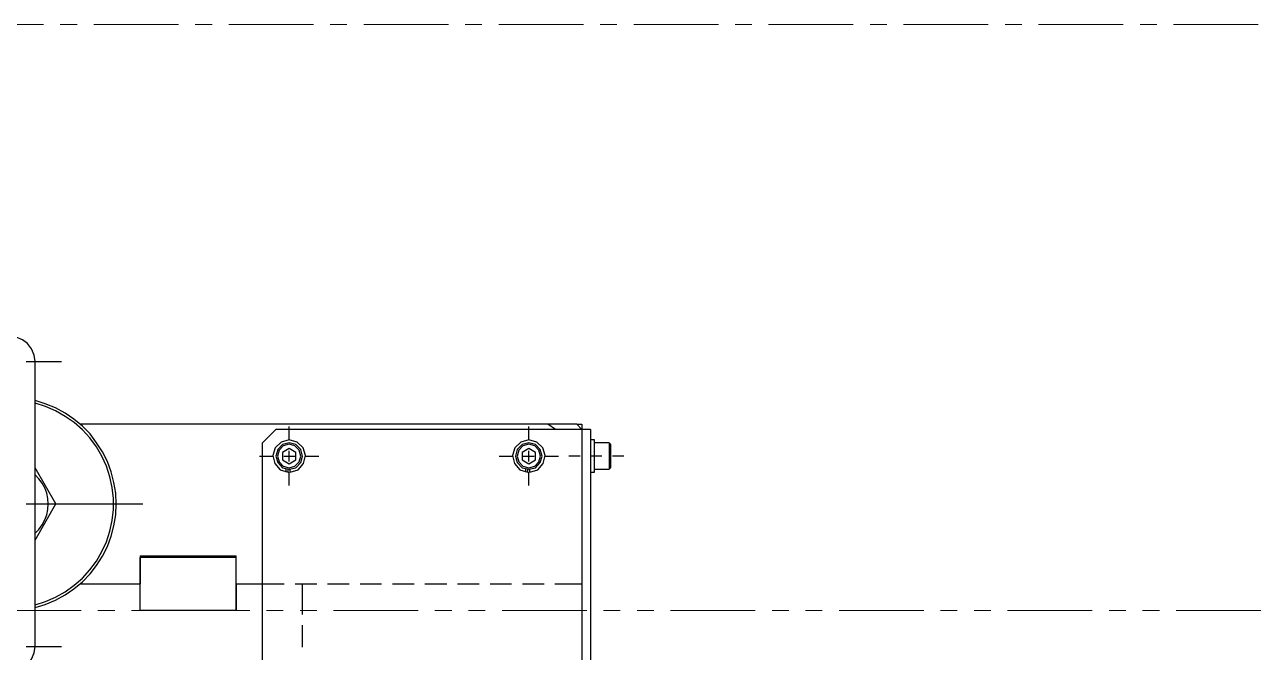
# Model space of a CAD drawing. Header units: millimetres. Extents: x -211 to 45495, y 24 to 52952.
# Drawn here: x 9934.4 to 10396, y 40629.8 to 40865.5 of the extents above; entities that cross this region are included whole.
import ezdxf

# ---------------------------------------------------------------- set-up
doc = ezdxf.new("R2010")
doc.units = ezdxf.units.MM
doc.linetypes.add('CENTER', pattern=[50.7, 31.8, -6.3, 6.3, -6.3])
doc.linetypes.add('PHANTOM', pattern=[63.3, 31.8, -6.3, 6.3, -6.3, 6.3, -6.3])
doc.layers.add('Layer2', color=7, linetype='Continuous')

# ---------------------------------------------------------------- blocks, each defined once
blk = doc.blocks.new('BLKF1928')
at = {"layer": 'Layer2', "color": 7, "linetype": 'Continuous', "lineweight": 25}
for p, q in [((9945.95, 40721.62), (9942.16, 40723.17)), ((9949.57, 40719.64), (9945.95, 40721.62)), ((9952.93, 40717.4), (9949.57, 40719.64)), ((9956.11, 40714.73), (9952.93, 40717.4)), ((9958.96, 40711.8), (9956.11, 40714.73)), ((9961.45, 40708.53), (9958.96, 40711.8)), ((9963.69, 40705.08), (9961.45, 40708.53)), ((9965.5, 40701.47), (9963.69, 40705.08)), ((9966.88, 40697.59), (9965.5, 40701.47)), ((9967.91, 40693.63), (9966.88, 40697.59)), ((9968.6, 40689.58), (9967.91, 40693.63)), ((9968.77, 40685.54), (9968.6, 40689.58)), ((9968.6, 40681.4), (9968.77, 40685.54)), ((9966.88, 40673.39), (9967.91, 40677.35)), ((9967.91, 40677.35), (9968.6, 40681.4)), ((9965.5, 40669.6), (9966.88, 40673.39)), ((9963.69, 40665.9), (9965.5, 40669.6)), ((9961.45, 40662.46), (9963.69, 40665.9)), ((9956.11, 40656.26), (9958.96, 40659.27)), ((9958.96, 40659.27), (9961.45, 40662.46)), ((9952.93, 40653.67), (9956.11, 40656.26)), ((9945.95, 40649.37), (9949.57, 40651.35)), ((9949.57, 40651.35), (9952.93, 40653.67)), ((9938.29, 40646.61), (9942.16, 40647.82)), ((9942.16, 40647.82), (9945.95, 40649.37))]:
    blk.add_line(p, q, dxfattribs=at)
blk = doc.blocks.new('BLKF1930')
at = {"layer": 'Layer2', "color": 7, "linetype": 'Continuous', "lineweight": 25}
for p, q in [((9946.04, 40720.5), (9942.25, 40722.13)), ((9949.66, 40718.43), (9946.04, 40720.5)), ((9953.01, 40716.11), (9949.66, 40718.43)), ((9956.11, 40713.35), (9953.01, 40716.11)), ((9958.87, 40710.34), (9956.11, 40713.35)), ((9961.37, 40706.98), (9958.87, 40710.34)), ((9963.43, 40703.45), (9961.37, 40706.98)), ((9965.16, 40699.66), (9963.43, 40703.45)), ((9966.45, 40695.7), (9965.16, 40699.66)), ((9967.31, 40691.65), (9966.45, 40695.7)), ((9967.74, 40687.6), (9967.31, 40691.65)), ((9967.74, 40683.47), (9967.74, 40687.6)), ((9967.31, 40679.34), (9967.74, 40683.47)), ((9966.45, 40675.29), (9967.31, 40679.34)), ((9965.16, 40671.33), (9966.45, 40675.29)), ((9963.43, 40667.62), (9965.16, 40671.33)), ((9958.87, 40660.73), (9961.37, 40664.01)), ((9961.37, 40664.01), (9963.43, 40667.62)), ((9956.11, 40657.63), (9958.87, 40660.73)), ((9949.66, 40652.55), (9953.01, 40654.97)), ((9953.01, 40654.97), (9956.11, 40657.63)), ((9942.25, 40648.94), (9946.04, 40650.49)), ((9946.04, 40650.49), (9949.66, 40652.55)), ((9938.29, 40647.65), (9942.25, 40648.94))]:
    blk.add_line(p, q, dxfattribs=at)
blk = doc.blocks.new('BLKF1931')
at = {"layer": 'Layer2', "color": 7, "linetype": 'Continuous', "lineweight": 25}
for p, q in [((9940.96, 40693.37), (9939.75, 40695.01)), ((9941.99, 40691.56), (9940.96, 40693.37)), ((9942.68, 40689.58), (9941.99, 40691.56)), ((9943.11, 40687.6), (9942.68, 40689.58)), ((9943.28, 40685.54), (9943.11, 40687.6)), ((9942.68, 40681.4), (9943.11, 40683.47)), ((9943.11, 40683.47), (9943.28, 40685.54)), ((9939.75, 40675.98), (9940.96, 40677.7)), ((9940.96, 40677.7), (9941.99, 40679.51)), ((9941.99, 40679.51), (9942.68, 40681.4)), ((9938.29, 40674.51), (9939.75, 40675.98))]:
    blk.add_line(p, q, dxfattribs=at)
blk = doc.blocks.new('BLKF1933')
at = {"layer": 'Layer2', "color": 7, "linetype": 'Continuous', "lineweight": 25}
for p, q in [((9923.99, 40747.19), (9922.1, 40745.73)), ((9926.32, 40748.14), (9923.99, 40747.19)), ((9928.82, 40748.49), (9926.32, 40748.14)), ((9931.23, 40748.14), (9928.82, 40748.49)), ((9933.55, 40747.19), (9931.23, 40748.14)), ((9935.53, 40745.73), (9933.55, 40747.19)), ((9920.55, 40743.75), (9919.6, 40741.42)), ((9922.1, 40745.73), (9920.55, 40743.75)), ((9937, 40743.75), (9935.53, 40745.73)), ((9937.94, 40741.42), (9937, 40743.75)), ((9938.29, 40739.01), (9937.94, 40741.42))]:
    blk.add_line(p, q, dxfattribs=at)
blk = doc.blocks.new('BLKF1934')
at = {"layer": 'Layer2', "color": 7, "linetype": 'Continuous', "lineweight": 25}
for p, q in [((9919.26, 40631.97), (9919.6, 40629.56)), ((9937.94, 40629.56), (9938.29, 40631.97)), ((9919.6, 40629.56), (9920.55, 40627.24)), ((9920.55, 40627.24), (9922.1, 40625.26)), ((9935.53, 40625.26), (9937, 40627.24)), ((9937, 40627.24), (9937.94, 40629.56)), ((9922.1, 40625.26), (9923.99, 40623.79)), ((9923.99, 40623.79), (9926.32, 40622.84)), ((9926.32, 40622.84), (9928.82, 40622.5)), ((9928.82, 40622.5), (9931.23, 40622.84)), ((9931.23, 40622.84), (9933.55, 40623.79)), ((9933.55, 40623.79), (9935.53, 40625.26))]:
    blk.add_line(p, q, dxfattribs=at)
blk = doc.blocks.new('BLKF2139')
at = {"layer": 'Layer2', "color": 7, "linetype": 'Continuous', "lineweight": 25}
for p, q in [((10126.28, 40704.91), (10123.78, 40706.38)), ((10123.78, 40700.61), (10126.28, 40702.07)), ((10126.28, 40702.07), (10126.28, 40704.91))]:
    blk.add_line(p, q, dxfattribs=at)
blk = doc.blocks.new('BLKF2140')
at = {"layer": 'Layer2', "color": 7, "linetype": 'Continuous', "lineweight": 25}
for p, q in [((10119.99, 40705.69), (10119.39, 40703.53)), ((10121.54, 40707.32), (10119.99, 40705.69)), ((10123.78, 40707.93), (10121.54, 40707.32)), ((10126.02, 40707.32), (10123.78, 40707.93)), ((10127.57, 40705.69), (10126.02, 40707.32)), ((10128.17, 40703.53), (10127.57, 40705.69)), ((10119.39, 40703.53), (10119.99, 40701.29)), ((10119.99, 40701.29), (10121.54, 40699.66)), ((10126.02, 40699.66), (10127.57, 40701.29)), ((10121.54, 40699.66), (10123.78, 40699.14)), ((10123.78, 40699.14), (10126.02, 40699.66))]:
    blk.add_line(p, q, dxfattribs=at)
blk = doc.blocks.new('BLKF2141')
at = {"layer": 'Layer2', "color": 7, "linetype": 'Continuous', "lineweight": 25}
for p, q in [((10119.47, 40706.03), (10118.78, 40703.53)), ((10121.28, 40707.84), (10119.47, 40706.03)), ((10123.78, 40708.53), (10121.28, 40707.84)), ((10126.28, 40707.84), (10123.78, 40708.53)), ((10128.08, 40706.03), (10126.28, 40707.84)), ((10128.77, 40703.53), (10128.08, 40706.03)), ((10118.78, 40703.53), (10119.47, 40701.04)), ((10119.47, 40701.04), (10121.28, 40699.14)), ((10126.28, 40699.14), (10128.08, 40701.04)), ((10121.28, 40699.14), (10123.78, 40698.54)), ((10123.78, 40698.54), (10126.28, 40699.14))]:
    blk.add_line(p, q, dxfattribs=at)
blk = doc.blocks.new('BLKF2146')
at = {"layer": 'Layer2', "color": 7, "linetype": 'Continuous', "lineweight": 25}
for p, q in [((10029.48, 40706.03), (10028.8, 40703.53)), ((10031.29, 40707.84), (10029.48, 40706.03)), ((10033.79, 40708.53), (10031.29, 40707.84)), ((10036.29, 40707.84), (10033.79, 40708.53)), ((10038.1, 40706.03), (10036.29, 40707.84)), ((10038.78, 40703.53), (10038.1, 40706.03)), ((10028.8, 40703.53), (10029.48, 40701.04)), ((10029.48, 40701.04), (10031.29, 40699.14)), ((10036.29, 40699.14), (10038.1, 40701.04)), ((10031.29, 40699.14), (10033.79, 40698.54)), ((10033.79, 40698.54), (10036.29, 40699.14))]:
    blk.add_line(p, q, dxfattribs=at)
blk = doc.blocks.new('BLKF2147')
at = {"layer": 'Layer2', "color": 7, "linetype": 'Continuous', "lineweight": 25}
for p, q in [((10030, 40705.69), (10029.4, 40703.53)), ((10031.55, 40707.32), (10030, 40705.69)), ((10033.79, 40707.93), (10031.55, 40707.32)), ((10035.94, 40707.32), (10033.79, 40707.93)), ((10037.58, 40705.69), (10035.94, 40707.32)), ((10038.18, 40703.53), (10037.58, 40705.69)), ((10029.4, 40703.53), (10030, 40701.29)), ((10030, 40701.29), (10031.55, 40699.66)), ((10035.94, 40699.66), (10037.58, 40701.29)), ((10031.55, 40699.66), (10033.79, 40699.14)), ((10033.79, 40699.14), (10035.94, 40699.66))]:
    blk.add_line(p, q, dxfattribs=at)
blk = doc.blocks.new('BLKF2277')
at = {"layer": 'Layer2', "color": 7, "linetype": 'Continuous', "lineweight": 25}
for p, q in [((10033.79, 40709.65), (10030.78, 40708.79)), ((10036.8, 40708.79), (10033.79, 40709.65)), ((10028.54, 40706.63), (10027.68, 40703.71)), ((10030.78, 40708.79), (10028.54, 40706.63)), ((10039.04, 40706.63), (10036.8, 40708.79)), ((10039.9, 40703.71), (10039.04, 40706.63)), ((10027.68, 40703.71), (10028.36, 40700.69)), ((10028.36, 40700.69), (10030.43, 40698.37)), ((10037.15, 40698.37), (10039.21, 40700.69)), ((10039.21, 40700.69), (10039.9, 40703.71)), ((10034.13, 40697.42), (10037.15, 40698.37))]:
    blk.add_line(p, q, dxfattribs=at)
blk = doc.blocks.new('BLKF2278')
at = {"layer": 'Layer2', "color": 7, "linetype": 'Continuous', "lineweight": 25}
for p, q in [((10123.78, 40709.65), (10120.76, 40708.79)), ((10126.79, 40708.79), (10123.78, 40709.65)), ((10118.53, 40706.63), (10117.66, 40703.71)), ((10120.76, 40708.79), (10118.53, 40706.63)), ((10129.03, 40706.63), (10126.79, 40708.79)), ((10129.89, 40703.71), (10129.03, 40706.63)), ((10117.66, 40703.71), (10118.35, 40700.69)), ((10118.35, 40700.69), (10120.42, 40698.37)), ((10127.14, 40698.37), (10129.2, 40700.69)), ((10129.2, 40700.69), (10129.89, 40703.71)), ((10124.12, 40697.42), (10127.14, 40698.37))]:
    blk.add_line(p, q, dxfattribs=at)
blk = doc.blocks.new('BLKF1660')
at = {"layer": 'Layer2', "color": 7, "linetype": 'Continuous', "lineweight": 25}
for p, q in [((9934.93, 40739.01), (9948.28, 40739.01)), ((9938.29, 40631.97), (9938.29, 40739.01)), ((9942.16, 40723.17), (9938.29, 40724.37)), ((9942.25, 40722.13), (9938.29, 40723.34)), ((10141.78, 40715.5), (9955.25, 40715.5)), ((10033.79, 40709.65), (10033.79, 40714.64)), ((10123.78, 40709.65), (10123.78, 40714.64)), ((10133.77, 40713.52), (10130.93, 40715.5)), ((10141.78, 40715.5), (10143.76, 40715.5)), ((10141.78, 40715.5), (10143.76, 40713.52)), ((10143.76, 40715.5), (10143.76, 40713.52)), ((10028.8, 40713.52), (10023.8, 40708.53)), ((10146.94, 40713.52), (10028.8, 40713.52)), ((10143.76, 40713.52), (10143.76, 40317.48)), ((10146.94, 40713.52), (10146.94, 40317.48)), ((10148.49, 40709.65), (10146.94, 40709.65)), ((10148.49, 40697.42), (10148.49, 40709.65)), ((10023.8, 40322.48), (10023.8, 40708.53)), ((10033.79, 40706.38), (10031.29, 40704.91)), ((10036.29, 40704.91), (10033.79, 40706.38)), ((10033.79, 40701.47), (10033.79, 40705.51)), ((10123.78, 40706.38), (10121.28, 40704.91)), ((10123.78, 40701.47), (10123.78, 40705.51)), ((10153.92, 40708.53), (10148.49, 40708.53)), ((10154.52, 40707.93), (10153.92, 40708.53)), ((10153.92, 40708.53), (10153.92, 40698.54)), ((10154.52, 40707.93), (10154.52, 40699.14)), ((10022.68, 40703.53), (10027.68, 40703.53)), ((10031.29, 40704.91), (10031.29, 40702.07)), ((10031.29, 40702.07), (10033.79, 40700.61)), ((10031.72, 40703.53), (10035.86, 40703.53)), ((10033.79, 40700.61), (10036.29, 40702.07)), ((10036.29, 40702.07), (10036.29, 40704.91)), ((10037.58, 40701.29), (10038.18, 40703.53)), ((10038.1, 40701.04), (10038.78, 40703.53)), ((10039.9, 40703.53), (10044.9, 40703.53)), ((10112.67, 40703.53), (10117.66, 40703.53)), ((10121.28, 40704.91), (10121.28, 40702.07)), ((10121.28, 40702.07), (10123.78, 40700.61)), ((10121.71, 40703.53), (10125.85, 40703.53)), ((10127.57, 40701.29), (10128.17, 40703.53)), ((10128.08, 40701.04), (10128.77, 40703.53)), ((10129.89, 40703.53), (10134.89, 40703.53)), ((10143.07, 40703.53), (10138.76, 40703.53)), ((10151.16, 40703.53), (10147.12, 40703.53)), ((10159.52, 40703.53), (10155.21, 40703.53)), ((9946.13, 40685.54), (9938.29, 40699.06)), ((9939.75, 40695.01), (9938.29, 40696.47)), ((10030.43, 40698.37), (10033.36, 40697.42)), ((10032.67, 40697.51), (10032.67, 40698.62)), ((10033.36, 40697.42), (10033.36, 40698.54)), ((10033.79, 40692.42), (10033.79, 40697.42)), ((10034.13, 40697.42), (10034.13, 40698.54)), ((10120.42, 40698.37), (10123.43, 40697.42)), ((10122.66, 40697.51), (10122.66, 40698.62)), ((10123.43, 40697.42), (10123.43, 40698.54)), ((10123.78, 40692.42), (10123.78, 40697.42)), ((10124.12, 40697.42), (10124.12, 40698.54)), ((10146.94, 40697.42), (10147.89, 40697.42)), ((10147.72, 40697.42), (10148.49, 40697.42)), ((10147.89, 40697.42), (10147.98, 40697.51)), ((10147.98, 40697.51), (10148.49, 40697.51)), ((10148.49, 40698.54), (10153.92, 40698.54)), ((10153.92, 40698.54), (10154.52, 40699.14)), ((9934.93, 40685.54), (9978.76, 40685.54)), ((9938.29, 40671.93), (9946.13, 40685.54)), ((9977.82, 40665.99), (10013.81, 40665.99)), ((9977.82, 40665.99), (9977.82, 40655.48)), ((10013.81, 40665.47), (9977.82, 40665.47)), ((9977.82, 40645.49), (9977.82, 40665.47)), ((9997.79, 40665.47), (9997.79, 40665.99)), ((10013.81, 40655.48), (10013.81, 40665.99)), ((10013.81, 40645.49), (10013.81, 40665.47)), ((9955.25, 40655.48), (9977.82, 40655.48)), ((9955.25, 40655.48), (9977.82, 40655.48)), ((9977.82, 40645.49), (9977.82, 40655.48)), ((10013.81, 40655.48), (10013.81, 40645.49)), ((10013.81, 40655.48), (10023.8, 40655.48)), ((10013.81, 40655.48), (10023.8, 40655.48)), ((10023.8, 40655.48), (10031.9, 40655.48)), ((10036.03, 40655.48), (10044.12, 40655.48)), ((10038.78, 40644.03), (10038.78, 40655.48)), ((10048.17, 40655.48), (10056.35, 40655.48)), ((10060.4, 40655.48), (10068.49, 40655.48)), ((10072.63, 40655.48), (10080.72, 40655.48)), ((10084.77, 40655.48), (10092.95, 40655.48)), ((10097, 40655.48), (10105.18, 40655.48)), ((10109.23, 40655.48), (10117.32, 40655.48)), ((10121.45, 40655.48), (10129.55, 40655.48)), ((10133.6, 40655.48), (10143.76, 40655.48)), ((10013.81, 40645.49), (9977.82, 40645.49)), ((10013.81, 40645.49), (9977.82, 40645.49)), ((10038.78, 40631.8), (10038.78, 40639.98)), ((9934.93, 40631.97), (9948.28, 40631.97))]:
    blk.add_line(p, q, dxfattribs=at)
for name in ['BLKF1933', 'BLKF1928', 'BLKF1930', 'BLKF2277', 'BLKF2278', 'BLKF2146', 'BLKF2147', 'BLKF2141', 'BLKF2140', 'BLKF2139', 'BLKF1931', 'BLKF1934']:
    blk.add_blockref(name, (0, 0), dxfattribs=at)
blk = doc.blocks.new('BLKF2458')
at = {"layer": 'Layer2', "color": 7, "linetype": 'PHANTOM', "lineweight": 13}
blk.add_line((10651.94, 40645.55), (7088.79, 40645.55), dxfattribs=at)

msp = doc.modelspace()

# ---------------------------------------------------------------- linework, layer by layer
at = {"layer": 'Layer2', "color": 7, "linetype": 'CENTER', "lineweight": 13}
msp.add_line((9047.78, 40865.55), (11027.78, 40865.55), dxfattribs=at)

# ---------------------------------------------------------------- block references
at = {"layer": 'Layer2', "color": 7, "linetype": 'PHANTOM', "lineweight": 13}
msp.add_blockref('BLKF2458', (0, 0), dxfattribs=at)
at = {"layer": 'Layer2', "color": 7, "linetype": 'Continuous', "lineweight": 25}
msp.add_blockref('BLKF1660', (0, 0), dxfattribs=at)

doc.saveas('drawing.dxf')
